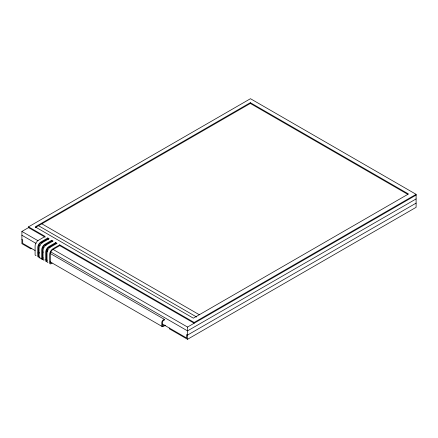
<?xml version="1.0" encoding="UTF-8"?>
<svg xmlns="http://www.w3.org/2000/svg" width="438" height="438" viewBox="0 0 438 438"><rect width="100%" height="100%" fill="white"/><g stroke="black" fill="none" stroke-linecap="round" stroke-linejoin="round"><path stroke-width="0.66" d="M45.147 237.204L28.525 227.607L28.525 226.84L250.47 98.703L416.1 194.33L416.1 207.333L187.53 339.297L169.309 328.779L169.309 328.013M31.01 248.165L31.01 248.932L21.9 243.67L21.9 231.434L28.525 227.607M250.328 102.678L35.21 226.873L193.35 318.174L408.468 193.979L250.328 102.678L250.328 103.439L35.21 227.64M40.039 257.774A1.834 1.062 -60 0 1 39.075 256.882L39.075 248.291A4.604 2.655 -60 0 1 42.333 242.652L49.122 238.732L47.797 237.965L41.008 241.886A4.604 2.655 -60 0 0 37.75 247.525L37.75 256.115A1.834 1.062 -60 0 0 39.048 256.865M48.678 239.241L47.797 238.732L40.668 242.876A3.663 2.113 -60 0 0 38.434 246.736L38.418 255.825A0.898 0.52 -60 0 0 38.966 256.142L39.07 256.088M43.05 259.176L43.05 250.585A4.604 2.655 -60 0 1 46.308 244.946L53.097 241.026L51.772 240.259L44.983 244.18A4.604 2.655 -60 0 0 41.725 249.819L41.725 258.409A1.834 1.062 -60 0 0 43.023 259.159A1.834 1.062 -60 0 0 44.347 259.926M52.653 241.535L51.772 241.026L44.643 245.171A3.663 2.113 -60 0 0 42.415 249.03L42.393 258.119A0.898 0.52 -60 0 0 42.94 258.436L43.044 258.382M47.988 262.362A1.834 1.062 -60 0 1 47.025 261.47L47.025 252.879A4.604 2.655 -60 0 1 50.282 247.24L57.071 243.32L55.746 242.559L48.957 246.479A4.604 2.655 -60 0 0 45.7 252.113L45.7 260.703A1.834 1.062 -60 0 0 46.997 261.453M56.628 243.835L55.746 243.32L48.618 247.465A3.663 2.113 -60 0 0 46.39 251.33L46.373 260.413A0.898 0.52 -60 0 0 46.915 260.73L47.019 260.676M38.139 253.564L39.283 252.907M416.1 194.33L194.154 322.467L59.721 244.853L52.932 248.773A4.604 2.655 -60 0 0 49.675 254.407L49.675 263.003A1.834 1.062 -60 0 0 50.972 263.747L52.122 263.09M194.154 322.467L194.154 323.233L59.727 245.619L52.598 249.764A3.663 2.113 -60 0 0 50.37 253.629L50.354 262.712A0.898 0.52 -60 0 0 50.901 263.03L51.005 262.975M164.343 325.144L163.39 325.691A1.341 0.777 -60 0 1 162.443 325.144L162.443 322.302A1.341 0.777 -60 0 1 163.39 320.66L164.343 320.112L164.343 319.346L163.182 320.03A2.283 1.319 -60 0 0 161.792 322.434L161.792 325.762A2.283 1.319 -60 0 0 163.182 326.567L165.526 325.226M53.102 249.446L187.53 327.055L416.1 195.096M416.1 198.918L187.53 330.882L50.293 251.647M416.1 203.128L187.53 335.092L186.626 334.566L186.626 338.01L162.569 324.12M250.328 103.439L407.877 194.401M41.834 223.813L199.383 314.774M38.522 225.729L196.662 317.03M28.525 226.84L45.147 236.438L38.358 240.358A4.604 2.655 -60 0 0 35.1 245.992L35.1 254.588A1.834 1.062 -60 0 0 36.064 255.48M21.9 231.434L37.947 240.697M41.172 242.559L42.053 243.068M45.147 244.853L46.028 245.362M49.122 247.147L50.003 247.656M21.9 235.255L36.097 243.451M39.053 245.16L40.236 245.844M42.606 247.207L43.789 247.892M46.746 249.6L47.928 250.284M46.269 251.177L47.452 251.861M50.403 253.564L164.343 319.346M21.9 239.466L22.699 239.925L22.699 243.369L35.117 250.536M38.051 252.228L39.223 252.907M45.952 259.427L47.129 260.106M50.085 261.815L162.252 326.573M39.458 257.719L42.108 259.252M59.721 244.853L59.727 245.619M187.53 327.055L187.53 339.297M55.746 242.559L55.746 243.32M51.772 240.259L51.772 241.026M47.797 237.965L47.797 238.732M43.159 257.79A2.283 1.319 -60 0 1 42.541 256.914L42.541 253.586A2.283 1.319 -60 0 1 43.159 251.992"/></g></svg>
